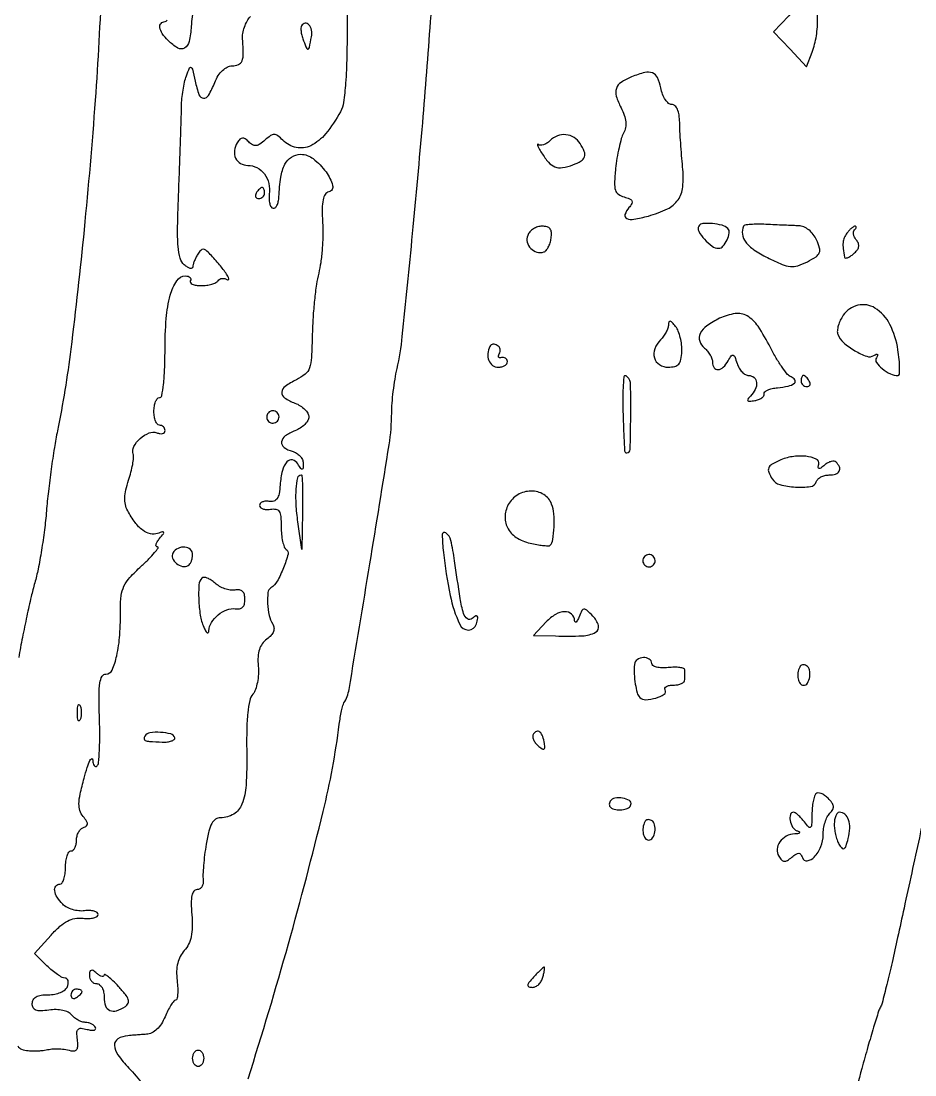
# Model space of a CAD drawing. Extents: x 0 to 5034, y 0 to 2560.
# Drawn here: x 1904 to 2065.6, y 1296.5 to 1487.1 of the extents above; entities that cross this region are included whole.
import ezdxf

# ---------------------------------------------------------------- set-up
doc = ezdxf.new("R2010")
doc.units = 0

msp = doc.modelspace()

# ---------------------------------------------------------------- linework, layer by layer
for points in [[(2067.550831, 1344.743673, -0.000003), (2066.39108, 1339.404517, -0.000002), (2065.006241, 1333.029467, -0.000002), (2063.623418, 1326.663945, -0.000004), (2062.470415, 1321.356639, -0.002911), (2061.458502, 1316.826241, -0.004268), (2060.51121, 1312.854103, -0.002096), (2059.664743, 1309.494811, -0.07578), (2059.352962, 1308.762087, 0.062835), (2059.026728, 1308.047112, 0.002164), (2058.122964, 1305.107145, 0.004023), (2057.096713, 1301.615463, 0.002796), (2055.991252, 1297.655448, -0.002781), (2052.4013, 1284.793986, -0.006961), (2049.598279, 1275.458189, -0.009368), (2047.170453, 1268.237066, -0.015167), (2044.807068, 1262.204757, 0.012296), (2043.611371, 1259.2037, 0.022541), (2042.809746, 1256.696726, 0.020815), (2042.3675, 1254.744608, 0.251039), (2042.595243, 1254.035466, 0.191444), (2043.832285, 1253.527228, 0.000039), (2111.563383, 1252.752597, 0.000864)], [(2322.927894, 1251.294968, 0.000022), (2409.49966, 1250.401181, 0.000401)], [(1945.020056, 1295.787062, 0.008647), (1952.314288, 1320.193448, 0.008278), (1958.59528, 1344.134858, 0.028538), (1961.513828, 1359.909265, -0.010224), (1961.698734, 1361.163804, -0.012166), (1961.92603, 1362.338606, -0.011002), (1962.162425, 1363.315396, -0.073539), (1962.359463, 1363.773417, 0.097179), (1963.279691, 1366.223218, 0.000641), (1967.04119, 1388.911822, 0.001425), (1970.524475, 1410.474231, 0.038539), (1970.987938, 1416.235649, -0.019369), (1971.060845, 1417.972091, -0.010116), (1971.279032, 1420.126604, -0.010045), (1971.592457, 1422.330821, -0.015134), (1971.961958, 1424.235649, 0.029853), (1972.910579, 1430.033443, 0.001586), (1974.766588, 1448.658898, 0.002755), (1976.590143, 1468.722776, 0.003654), (1978.01536, 1487, 0.01499), (1978.829505, 1507.074029, 0.002506)], [(1962.872302, 1495.69019, -0.002499), (1962.935943, 1486.960913, -0.005833), (1962.876839, 1480.655352, -0.013198), (1962.650554, 1475.88832, -0.014482), (1962.28898, 1472.383066, -0.094617), (1961.734064, 1470.710913, -0.04228), (1959.042086, 1466.721531, -0.108619), (1956.342903, 1464.555298, -0.168772), (1953.742822, 1464.227235, -0.145135), (1951.309717, 1465.547426, 0.031143), (1950.374037, 1466.37328, 0.165654), (1949.73828, 1466.592847, 0.15843), (1949.084564, 1466.383418, 0.027827), (1948.067492, 1465.561079, -0.034085), (1947.154588, 1464.841654, -0.124394), (1946.467729, 1464.589561, -0.157893), (1945.839818, 1464.722711, -0.065905), (1945.144706, 1465.255294, 0.042189), (1944.484048, 1465.812967, 0.176593), (1943.990446, 1465.948067, 0.187461), (1943.544261, 1465.730859, 0.048428), (1943.050879, 1465.082325, 0.108457), (1942.552791, 1463.662992, 0.14189), (1942.771419, 1462.312224, 0.152797), (1943.655374, 1461.354969, 0.131231), (1944.984544, 1461, -0.12296), (1946.631519, 1460.58876, -0.110765), (1947.966677, 1459.441124, -0.102357), (1948.756121, 1457.747348, -0.090861), (1948.855221, 1455.802946, 0.040769), (1948.811247, 1454.902718, 0.056084), (1948.927986, 1454.101774, 0.069865), (1949.17561, 1453.509971, 0.19735), (1949.526717, 1453.245646, 0.242204), (1949.905262, 1453.330151, 0.100284), (1950.243049, 1453.751292, 0.068014), (1950.490045, 1454.448905, 0.040584), (1950.598555, 1455.324172, -0.027136), (1950.942863, 1458.881823, -0.080925), (1951.692189, 1461.203191, -0.132303), (1952.882797, 1462.515499, -0.143703), (1954.53375, 1463, -0.169244), (1956.786086, 1462.21513, -0.065141), (1959.123832, 1459.804625, -0.092009), (1960.313585, 1457.381826, -0.431631), (1959.599492, 1456.195854, 0.200485), (1958.96325, 1455.751552, 0.092274), (1958.580032, 1454.79611, 0.049945), (1958.424192, 1453.204663, 0.01388), (1958.499361, 1450.695854, -0.019821), (1958.540605, 1448.414324, -0.013963), (1958.41367, 1445.851282, -0.014119), (1958.154022, 1443.402704, -0.028573), (1957.786096, 1441.5, 0.026188), (1957.386606, 1439.485631, 0.009778), (1957.030296, 1436.623653, 0.009657), (1956.762773, 1433.48355, 0.01154), (1956.636318, 1430.516691, -0.008218), (1956.482443, 1426.238613, -0.070645), (1956.115625, 1424.366059, -0.137042), (1955.317116, 1423.215953, -0.060984), (1953.75, 1422.212125, 0.041213), (1951.724931, 1421.024868, 0.228577), (1951.127359, 1419.953325, 0.269429), (1951.634005, 1418.948661, 0.053561), (1953.5, 1418, -0.050385), (1954.456251, 1417.521446, -0.055233), (1955.265625, 1416.873544, -0.062447), (1955.818026, 1416.162761, -0.134791), (1956, 1415.5, -0.134791), (1955.818026, 1414.837239, -0.062447), (1955.265625, 1414.126456, -0.055233), (1954.456251, 1413.478554, -0.050385), (1953.5, 1413, 0.062279), (1951.748564, 1412.070932, 0.209154), (1951.089122, 1410.986413, 0.276072), (1951.515385, 1409.991469, 0.093148), (1953, 1409.289749, -0.072026), (1953.763252, 1408.967427, -0.070981), (1954.408002, 1408.44057, -0.076536), (1954.840143, 1407.79681, -0.112417), (1954.984687, 1407.133369, -0.012052), (1954.953805, 1406.211259, -0.355536), (1954.806152, 1406.049805, -0.286435), (1954.582993, 1406.147091, -0.009495), (1954.026328, 1406.991641, 0.1917), (1953.032372, 1407.713639, 0.286786), (1952.04006, 1407.396686, 0.117145), (1951.226832, 1405.795036, 0.040158), (1950.818966, 1403.20721, -0.026011), (1950.614802, 1401.621658, -0.102286), (1950.247634, 1400.712783, -0.173367), (1949.668283, 1400.281722, -0.113977), (1948.830723, 1400.223519, 0.054824), (1948.164938, 1400.255538, 0.083347), (1947.60197, 1400.125034, 0.112488), (1947.227774, 1399.858944, 0.184199), (1947.090896, 1399.5, 0.205363), (1947.243734, 1399.143576, 0.106031), (1947.665046, 1398.885652, 0.075965), (1948.29715, 1398.766428, 0.048414), (1949.045448, 1398.812858, -0.08302), (1950.048567, 1398.805897, -0.215396), (1950.632865, 1398.408803, -0.118747), (1950.927933, 1397.497671, -0.019203), (1951, 1395.621875, 0.024331), (1951.067346, 1394.238728, 0.031174), (1951.269931, 1392.980461, 0.032331), (1951.562813, 1391.98668, 0.168051), (1951.918914, 1391.550114, -0.333795), (1952.258479, 1390.682088, -0.026827), (1951.424196, 1388.206752, -0.031583), (1950.27126, 1385.769585, -0.128757), (1949.150454, 1384.592986, 0.231858), (1948.613039, 1383.738755, 0.038706), (1948.556154, 1381.744797, 0.041494), (1948.839241, 1379.609298, 0.084913), (1949.470459, 1378.047798, -0.111586), (1949.700844, 1377.378077, -0.11909), (1949.612468, 1376.691392, -0.094608), (1949.186049, 1376.001646, -0.049304), (1948.429853, 1375.325049, 0.075219), (1947.583865, 1374.485584, 0.082335), (1947.055515, 1373.45774, 0.06705), (1946.820901, 1372.143193, 0.032176), (1946.858006, 1370.426728, -0.035268), (1946.880584, 1368.964204, -0.033446), (1946.699483, 1367.486363, -0.035245), (1946.358946, 1366.202451, -0.091), (1945.891672, 1365.369473, 0.121202), (1945.332276, 1364.215846, 0.025844), (1944.977568, 1361.998033, 0.021395), (1944.782237, 1358.956497, 0.009623), (1944.773819, 1354.954001, -0.017441), (1944.665971, 1348.873935, -0.08125), (1943.921102, 1345.459023, -0.162233), (1942.419984, 1343.671639, -0.138517), (1940.042115, 1343, 0.145816), (1939.131453, 1342.728653, 0.123542), (1938.447623, 1341.988369, 0.067201), (1937.917827, 1340.604969, 0.01722), (1937.44756, 1338.25, 0.009507), (1937.165958, 1336.303127, 0.010029), (1936.964241, 1334.38125, 0.009716), (1936.855941, 1332.719724, 0.04395), (1936.896874, 1331.75, -0.073937), (1936.885119, 1331.081288, -0.09841), (1936.670725, 1330.514062, -0.116348), (1936.290574, 1330.136801, -0.138355), (1935.805652, 1330, 0.230836), (1935.225063, 1329.716872, 0.114523), (1934.871192, 1328.955936, 0.056414), (1934.742664, 1327.600405, 0.015299), (1934.847874, 1325.444852, -0.022987), (1934.922392, 1323.21465, -0.048711), (1934.732974, 1321.498204, -0.061813), (1934.264275, 1320.133064, -0.070459), (1933.490466, 1318.989465, 0.065004), (1932.755347, 1317.928066, 0.060203), (1932.293975, 1316.685972, 0.053223), (1932.10554, 1315.233863, 0.034744), (1932.184585, 1313.544612, -0.017778), (1932.29445, 1312.185599, -0.029877), (1932.277714, 1311.04123, -0.031092), (1932.161809, 1310.197549, -0.357146), (1931.92052, 1310, 0.229918), (1931.588915, 1309.839006, 0.024355), (1931.076742, 1309.11875, 0.026161), (1930.525358, 1308.149284, 0.018031), (1930, 1307, -0.043853), (1929.336715, 1305.727035, -0.062822), (1928.524165, 1304.749474, -0.073166), (1927.605965, 1304.113495, -0.097372), (1926.62868, 1303.847686, 0.000911), (1925.724877, 1303.78136, 0.000771), (1924.76939, 1303.708009, 0.000777), (1923.89852, 1303.638442, 0.002174), (1923.288394, 1303.58608, 0.109156), (1921.496623, 1303.017236, 0.276252), (1920.85846, 1301.867938, 0.150549), (1921.458826, 1300.121082, 0.035238), (1923.477041, 1297.726607, -0.039608), (1925.931911, 1294.761937, -0.127546)], [(1918.531257, 1494, -0.008784), (1917.370693, 1472.77293, -0.006511), (1915.370871, 1449.359927, -0.006434), (1912.958747, 1427.73765, -0.019078), (1910.549816, 1413.00887, 0.010619), (1909.99526, 1409.944517, 0.005365), (1909.420118, 1406.061981, 0.005326), (1908.911616, 1402.037458, 0.007895), (1908.559385, 1398.5, -0.010731), (1908.198282, 1395.070852, -0.008497), (1907.66564, 1391.38125, -0.008606), (1907.054106, 1387.973747, -0.021114), (1906.456573, 1385.5, 0.012158), (1905.804356, 1382.997109, 0.004602), (1905.010874, 1379.471875, 0.004555), (1904.217849, 1375.620736, 0.005545), (1903.548205, 1372, -0.011451)], [(1935.173051, 1489.571039, 0.034511), (1934.736879, 1486.136908, -0.037429), (1934.374845, 1483.413609, -0.205779), (1933.541344, 1482.228335, -0.279322), (1932.308331, 1482.219378, -0.062055), (1930.571429, 1483.571429, -0.044802), (1929.51288, 1484.838806, -0.11074), (1929.05989, 1485.954346, -0.231247), (1929.276715, 1486.682651, -0.209731), (1930, 1487, 0.280787), (1930.394177, 1487.240305, 0.046539)], [(1903.369367, 1301.735352, 0.175883), (1904.058876, 1301.135617, 0.078936), (1905.25, 1300.881579, 0.0117), (1906.184768, 1300.854291, 0.011226), (1907.132812, 1300.870093, 0.011225), (1907.96786, 1300.921568, 0.039228), (1908.5, 1301.008772, -0.033394), (1909.558827, 1301.194981, -0.034151), (1910.625055, 1301.236632, -0.031786), (1911.753365, 1301.131643, -0.022509), (1913, 1300.877193, 0.10326), (1913.666603, 1300.850138, 0.223951), (1914.078254, 1301.135319, 0.13453), (1914.24727, 1301.778813, 0.032335), (1914.163553, 1302.889238, -0.029052), (1914.059635, 1304.156624, -0.198437), (1914.280544, 1304.729471, -0.231136), (1914.815555, 1304.928812, -0.039556), (1915.914933, 1304.732496, 0.032348), (1916.679993, 1304.584484, 0.089833), (1917.224844, 1304.613254, 0.22921), (1917.459172, 1304.803746, 0.252989), (1917.442363, 1305.093259, 0.088914), (1917.131109, 1305.440405, 0.053271), (1916.659262, 1305.733645, 0.051162), (1916.109355, 1305.932747, 0.061364), (1915.563428, 1306, -0.08162), (1914.978275, 1306.09616, -0.044101), (1914.308067, 1306.390568, -0.042419), (1913.661037, 1306.820831, -0.051658), (1913.141425, 1307.329593, 0.110257), (1912.488806, 1307.834469, 0.056811), (1911.505271, 1308.166216, 0.049584), (1910.310291, 1308.301499, 0.039864), (1909.018981, 1308.216094, -0.02467), (1907.528725, 1308.071989, -0.104607), (1906.649115, 1308.215192, -0.186318), (1906.17482, 1308.64675, -0.116556), (1906, 1309.386501, -0.128844), (1906.187398, 1310.101653, -0.138243), (1906.698251, 1310.610569, -0.092508), (1907.584286, 1310.908389, -0.034957), (1908.893011, 1311, 0.045886), (1910.068403, 1311.108095, 0.056246), (1911.122682, 1311.429364, 0.065461), (1911.929198, 1311.911606, 0.134491), (1912.361626, 1312.5, 0.058247), (1912.508285, 1313.074252, 0.103389), (1912.473119, 1313.559375, 0.148931), (1912.267191, 1313.877776, 0.17707), (1911.932882, 1314, -0.12653), (1911.405851, 1314.135541, -0.02418), (1910.556861, 1314.658164, -0.024387), (1909.601507, 1315.382792, -0.020322), (1908.658917, 1316.240557), (1906.389302, 1318.481113), (1909.403934, 1321.793971, -0.025997), (1910.995857, 1323.370411, -0.061757), (1912.364028, 1324.31685, -0.078379), (1913.704291, 1324.769008, -0.068469), (1915.184454, 1324.816704, 0.033584), (1916.242699, 1324.777141, 0.05475), (1917.131608, 1324.90165, 0.07589), (1917.734779, 1325.156698, 0.266245), (1917.929051, 1325.51329, 0.242665), (1917.737214, 1325.866373, 0.083802), (1917.193223, 1326.115699, 0.060347), (1916.395469, 1326.229743, 0.037955), (1915.454002, 1326.17845, -0.059372), (1914.404304, 1326.166172, -0.045728), (1913.280373, 1326.392016, -0.046873), (1912.253893, 1326.806023, -0.077241), (1911.500121, 1327.357022, -0.055418), (1910.493043, 1328.616038, -0.107289), (1910.05285, 1329.821234, -0.20202), (1910.273924, 1330.644831, -0.231476), (1911, 1331, 0.254951), (1911.384262, 1331.209557, 0.06271), (1911.70625, 1331.88125, 0.048861), (1911.927234, 1332.850749, 0.031626), (1912, 1334, -0.031626), (1912.072766, 1335.149251, -0.048861), (1912.29375, 1336.11875, -0.06271), (1912.615738, 1336.790443, -0.254951), (1913, 1337, 0.184457), (1913.38175, 1337.145793, 0.090315), (1913.70625, 1337.563021, 0.070178), (1913.926177, 1338.183242, 0.050201), (1914, 1338.916667, -0.060745), (1914.09319, 1339.680892, -0.062181), (1914.367188, 1340.393897, -0.0687), (1914.771861, 1340.950935, -0.120752), (1915.25, 1341.254045, 0.077474), (1915.804798, 1341.542386, 0.244209), (1915.984453, 1341.906999, 0.143739), (1915.823231, 1342.415992, 0.024415), (1915.207821, 1343.240664, -0.093835), (1914.626089, 1344.298484, -0.084875), (1914.443913, 1345.53458, -0.049172), (1914.656486, 1347.278701, -0.011377), (1915.366957, 1350.153285, -0.009721), (1915.932683, 1352.087876, -0.029657), (1916.418639, 1353.366382, -0.159124), (1916.7138, 1353.690854, -0.559519), (1916.909135, 1353.583333, 0.037365), (1916.993476, 1352.89583, 0.098244), (1917.182648, 1352.439027, 0.21963), (1917.436404, 1352.283477, 0.229645), (1917.712647, 1352.379313, 0.177433), (1917.985146, 1352.966977, 0.008052), (1918.13598, 1355.219113, 0.012622), (1918.205627, 1357.946627, 0.008626), (1918.153045, 1361.04598, -0.006771), (1918.066841, 1365.215361, -0.038558), (1918.221704, 1367.425735, -0.092915), (1918.622964, 1368.588394, -0.269551), (1919.330992, 1369, 0.298551), (1920.43589, 1369.724295, 0.047706), (1921.276646, 1372.304937, 0.037771), (1921.821124, 1376.057116, 0.020005), (1921.955581, 1380.758374, -0.032765), (1922.087171, 1383.188647, -0.082961), (1922.583265, 1384.88105, -0.073075), (1923.644466, 1386.443661, -0.021359), (1925.70349, 1388.503596, 0.010831), (1927.09965, 1389.842771, 0.021855), (1928.128494, 1390.967587, 0.027645), (1928.739505, 1391.785012, 0.596691), (1928.627555, 1391.995222, -0.28947), (1928.412065, 1392.133045, -0.173996), (1928.382658, 1392.445946, -0.078046), (1928.59427, 1392.937366, -0.032595), (1929.018999, 1393.522892, 0.008737), (1929.706218, 1394.381017, 0.263181), (1929.744243, 1394.644946, 0.397249), (1929.548975, 1394.737574, 0.013269), (1928.667142, 1394.425765, -0.153335), (1927.351997, 1394.343978, -0.101878), (1925.9776, 1394.999848, -0.072165), (1924.592163, 1396.404773, -0.03575), (1923.253115, 1398.527051, -0.067241), (1922.833839, 1399.650767, -0.062888), (1922.714745, 1400.87181, -0.050788), (1922.901167, 1402.299139, -0.024946), (1923.41024, 1404.061232, 0.018473), (1923.848189, 1405.50672, 0.021213), (1924.155628, 1406.915753, 0.02089), (1924.313802, 1408.119695, 0.103014), (1924.234704, 1408.795888, -0.208151), (1924.354309, 1410.140919, -0.085868), (1925.514411, 1411.603881, -0.084492), (1927.118542, 1412.610598, -0.191873), (1928.525699, 1412.628512, 0.057025), (1929.090172, 1412.482886, 0.101674), (1929.566924, 1412.513487, 0.148069), (1929.879728, 1412.709927, 0.180948), (1930, 1413.031385, 0.102345), (1929.923543, 1413.401, 0.098664), (1929.70625, 1413.715469, 0.097132), (1929.381687, 1413.92617, 0.095827), (1929, 1414, -0.226478), (1928.617064, 1414.182831, -0.074992), (1928.29375, 1414.734375, -0.057076), (1928.073116, 1415.542644, -0.038131), (1928, 1416.5, -0.038131), (1928.073116, 1417.457356, -0.057076), (1928.29375, 1418.265625, -0.074992), (1928.617064, 1418.817169, -0.226478), (1929, 1419, 0.362148), (1929.41712, 1419.347722, 0.015806), (1929.720425, 1421.363237, 0.019535), (1929.932664, 1424.054811, 0.009907), (1930, 1427.452947, -0.019159), (1930.22432, 1433.304834, -0.04787), (1930.956927, 1437.51474, -0.076228), (1932.125542, 1440.130737, -0.254946), (1933.719532, 1441, -0.064161), (1934.215609, 1440.93608, -0.135591), (1934.54837, 1440.742969, -0.191495), (1934.668252, 1440.457048, -0.14403), (1934.577254, 1440.125, 0.297053), (1934.585173, 1439.794117, 0.138205), (1934.929704, 1439.507031, 0.071532), (1935.615152, 1439.311999, 0.033609), (1936.536475, 1439.25, 0.032883), (1937.533852, 1439.315664, 0.038208), (1938.463915, 1439.511823, 0.04171), (1939.206763, 1439.797908, 0.142512), (1939.587336, 1440.141312, -0.129854), (1939.888291, 1440.42676, -0.099171), (1940.323271, 1440.562747, -0.087415), (1940.826449, 1440.527931, -0.074332), (1941.319098, 1440.324353, 0.686353), (1941.542037, 1440.498367, 0.07729), (1941.133938, 1441.344796, 0.024813), (1939.861439, 1443.00779, 0.013828), (1938.159249, 1444.908253, 0.026514), (1937.38604, 1445.642723, 0.178081), (1936.89765, 1445.823341, 0.215109), (1936.46285, 1445.628125, 0.040193), (1935.924562, 1444.912179, 0.024014), (1935.581272, 1444.307471, 0.022389), (1935.288721, 1443.658547, 0.023005), (1935.081446, 1443.058827, 0.067406), (1935.015313, 1442.627555, -0.284465), (1934.875499, 1442.410306, -0.173715), (1934.561992, 1442.378638, -0.079198), (1934.073461, 1442.585988, -0.033329), (1933.493598, 1443.005313, -0.15506), (1932.732867, 1444.191107, -0.046663), (1932.367038, 1446.329015, -0.024525), (1932.270908, 1449.86543, -0.004536), (1932.472432, 1456.377758, 0.00075), (1932.660218, 1461.252068, 0.000881), (1932.823152, 1465.873069, 0.000773), (1932.947926, 1469.778662, 0.00545), (1932.984977, 1471.679497, -0.02202), (1933.058029, 1473.06647, -0.01578), (1933.256588, 1474.606665, -0.015982), (1933.539507, 1476.064146, -0.03272), (1933.87126, 1477.179497, -0.009971), (1934.440064, 1478.626789, -0.455601), (1934.709893, 1478.716621, -0.203924), (1934.958558, 1478.379018, -0.004039), (1935.444572, 1476.25, 0.029666), (1936.144784, 1473.774645, 0.299941), (1936.954447, 1473.155289, 0.291303), (1937.864285, 1473.648466, 0.028623), (1939, 1476, -0.04256), (1939.637766, 1477.23174, -0.060669), (1940.415342, 1478.185423, -0.072766), (1941.265643, 1478.792853, -0.119319), (1942.12132, 1479, 0.101488), (1943.280226, 1479.237679, 0.200156), (1943.923935, 1479.900015, 0.099045), (1944.16129, 1481.214831, 0.015926), (1944.028574, 1483.830521, -0.062717), (1944.07228, 1484.852846, -0.040955), (1944.364561, 1485.99818, -0.040821), (1944.841817, 1487.08635, -0.060234), (1945.443111, 1487.937138, 0.02185)]]:
    msp.add_lwpolyline(points, format="xyb")
for points in [[(2042.770133, 1488.036049), (2040.040266, 1485.168406), (2043.009147, 1481.990208), (2045.978028, 1478.81201), (2046.989014, 1481.471105, 0.052331), (2047.772411, 1484.430797, 0.044878), (2047.980183, 1487.64803, 0.048327), (2047.661905, 1490.248538, 0.362463), (2046.75, 1490.951846, 0.125108), (2046.099758, 1490.759626, 0.023991), (2045.065289, 1490.075467, 0.024209), (2043.906949, 1489.137413, 0.020226)], [(1954.69423, 1486.266312, 0.128674), (1954.576189, 1485.838401, 0.035727), (1954.617025, 1485.137604, 0.033562), (1954.779601, 1484.321893, 0.029672), (1955.054847, 1483.5, 0.008409), (1955.637706, 1482.118704, 0.433084), (1955.885032, 1482.03197, 0.224977), (1956.101967, 1482.318463, 0.004068), (1956.487445, 1484.246029, 0.094541), (1956.488325, 1485.470337, 0.135348), (1956.011968, 1486.439431, 0.25179), (1955.324356, 1486.691635, 0.229906)], [(2014.352327, 1477.006691, 0.050585), (2012.472363, 1476.016983, 0.16551), (2011.625971, 1474.919828, 0.158143), (2011.604182, 1473.500291, 0.04509), (2012.449668, 1471.434375, -0.033199), (2013.047558, 1470.067009, -0.061402), (2013.315508, 1468.88642, -0.073545), (2013.266541, 1467.829457, -0.074708), (2012.913313, 1466.838023, 0.052858), (2012.506335, 1465.835932, 0.014878), (2012.087635, 1464.198936, 0.014824), (2011.72217, 1462.308874, 0.01513), (2011.47222, 1460.413252, 0.013416), (2011.280436, 1457.826804, 0.085456), (2011.441769, 1456.525114, 0.165849), (2011.983364, 1455.770503, 0.0912), (2013.024344, 1455.283383, -0.033085), (2014.013728, 1454.953399, -0.193871), (2014.399053, 1454.578969, -0.233484), (2014.378484, 1454.089545, -0.04803), (2013.878575, 1453.353691, 0.088953), (2013.171006, 1452.104274, 0.394413), (2013.48037, 1451.399279, 0.147382), (2014.794529, 1451.249793, 0.022506), (2017.393549, 1451.842996, 0.044061), (2020.844906, 1453.132124, 0.129511), (2022.763577, 1454.758464, 0.131666), (2023.614156, 1457.101286, 0.046215), (2023.592746, 1460.711072, -0.004547), (2023.407482, 1462.782453, -0.003491), (2023.241519, 1465.04794, -0.00353), (2023.116033, 1467.169358, -0.008372), (2023.060246, 1468.75, 0.031307), (2022.948087, 1470.12944, 0.068139), (2022.655388, 1471.148137, 0.103845), (2022.20559, 1471.774462, 0.18741), (2021.625, 1472, -0.183021), (2021.054634, 1472.216014, -0.066225), (2020.477656, 1472.88125, -0.054647), (2019.980927, 1473.851844, -0.041636), (2019.65, 1475, 0.056818), (2019.048672, 1476.871374, 0.198624), (2018.143405, 1477.721899, 0.155695), (2016.739148, 1477.796644, 0.031952)], [(1999.604175, 1465.461318, -0.051064), (1999.026023, 1464.990568, -0.06947), (1998.418973, 1464.702848, -0.087897), (1997.877797, 1464.6329, -0.178254), (1997.487769, 1464.797619, 0.448492), (1997.376573, 1464.787496, 0.259674), (1997.357282, 1464.63841, 0.032551), (1997.620755, 1464.085263, 0.009457), (1998.097209, 1463.26931, 0.040372), (1999.339996, 1461.558072, 0.124491), (2000.499721, 1460.740139, 0.132746), (2001.862401, 1460.599827, 0.048676), (2003.75, 1461.099177, 0.041662), (2005.236268, 1461.797376, 0.181385), (2005.844521, 1462.535131, 0.183139), (2005.814411, 1463.486183, 0.042601), (2005.064655, 1464.929626, 0.11055), (2003.952332, 1466.044128, 0.117817), (2002.496179, 1466.545531, 0.116177), (2000.954469, 1466.337299, 0.105344)], [(1946.5, 1456, 0.082592), (1946.343488, 1455.6179, 0.161196), (1946.3746, 1455.29375, 0.182303), (1946.586039, 1455.078288, 0.108972), (1946.940983, 1455, 0.093332), (1947.345238, 1455.076123, 0.09642), (1947.688914, 1455.29375, 0.099167), (1947.918938, 1455.618444, 0.105053), (1948, 1456, 0.042167), (1947.967655, 1456.382849, 0.061769), (1947.870461, 1456.70625, 0.081139), (1947.727648, 1456.92554, 0.210953), (1947.559017, 1457, 0.151918), (1947.34829, 1456.934461, 0.038439), (1947.066025, 1456.70625, 0.035638), (1946.768994, 1456.382774, 0.029505)], [(1995.573119, 1448.32995, 0.152741), (1995.495594, 1447.106258, 0.134715), (1996.119091, 1445.985521, 0.131933), (1997.239752, 1445.324476, 0.144259), (1998.5, 1445.344584, 0.144579), (1998.906566, 1445.616604, 0.051448), (1999.300118, 1446.202913, 0.045772), (1999.623418, 1446.974306, 0.039845), (1999.819551, 1447.828328, 0.049806), (1999.867607, 1448.859581, 0.149787), (1999.628458, 1449.514068, 0.166791), (1999.084397, 1449.880374, 0.0656), (1998.17654, 1450, 0.077738), (1997.378385, 1449.875151, 0.065101), (1996.602228, 1449.509423, 0.066745), (1995.964685, 1448.968429, 0.092119)], [(2026.511837, 1450.019153, 0.274928), (2026.495957, 1449.083864, 0.052441), (2027.532316, 1447.645643, 0.052082), (2028.915077, 1446.3893, 0.159703), (2030.102813, 1446, 0.221026), (2030.891063, 1446.366345, 0.066806), (2031.618485, 1447.508083, 0.067582), (2032.012151, 1448.785703, 0.241892), (2031.758845, 1449.574488, 0.132658), (2030.72156, 1450.170634, 0.043352), (2028.967876, 1450.473823, 0.041414), (2027.259818, 1450.476837, 0.238421)], [(2034.58887, 1450, 0.142753), (2034.401132, 1448.547867, 0.124893), (2035.003962, 1447.135918, 0.082077), (2036.488087, 1445.739416, 0.032363), (2038.920793, 1444.325465, 0.013887), (2041.564149, 1443.100266, 0.075807), (2043.08496, 1442.70395, 0.105827), (2044.41186, 1442.846832, 0.039799), (2046.143973, 1443.574451, 0.024424), (2047.71199, 1444.484959, 0.149859), (2048.306085, 1445.192637, 0.173468), (2048.355616, 1446.055439, 0.035353), (2047.812665, 1447.511811, 0.058073), (2047.213766, 1448.502948, 0.060051), (2046.408891, 1449.317349, 0.064729), (2045.498658, 1449.865503, 0.094824), (2044.589485, 1450.072334, -0.001397), (2043.527185, 1450.11208, -0.000475), (2041.983946, 1450.175609, -0.000472), (2040.279515, 1450.249009, -0.000544), (2038.653736, 1450.322334, 0.012383), (2037.163917, 1450.354213, 0.018943), (2035.873097, 1450.300936, 0.013968), (2034.840386, 1450.189944, 0.261646)], [(2053.311092, 1448.75, 0.060135), (2052.828106, 1447.909329, 0.07563), (2052.605851, 1447.040287, 0.055874), (2052.619147, 1445.952741, 0.018584), (2052.875, 1444.377555, 0.35534), (2053.042004, 1444.239788, 0.094189), (2053.407529, 1444.306646, 0.053975), (2053.923065, 1444.572803, 0.027081), (2054.512331, 1445.010234, 0.051865), (2055.135422, 1445.647137, 0.117347), (2055.419185, 1446.254337, 0.138851), (2055.375536, 1446.856245, 0.086312), (2055.021007, 1447.474688, -0.056498), (2054.686054, 1447.986105, -0.071102), (2054.50546, 1448.522062, -0.086014), (2054.500004, 1448.9992, -0.157592), (2054.675343, 1449.342009, 0.039836), (2054.891063, 1449.595144, 0.114225), (2054.980183, 1449.806715, 0.250541), (2054.93555, 1449.941506, 0.192334), (2054.789111, 1450, 0.144066), (2054.519283, 1449.920606, 0.032432), (2054.130452, 1449.632812, 0.031049), (2053.708532, 1449.228503, 0.025763)], [(2052.632143, 1433.885198, 0.041506), (2052.103012, 1432.978062, 0.042402), (2051.735379, 1432.002339, 0.046041), (2051.568424, 1431.103034, 0.11499), (2051.659406, 1430.44519, 0.121041), (2052.694337, 1428.955939, 0.047891), (2054.72738, 1427.483372, 0.046818), (2056.880629, 1426.476012, 0.228242), (2058.182754, 1426.612948, -0.031956), (2058.611709, 1426.841573, -0.301021), (2058.807808, 1426.810129, -0.321426), (2058.846826, 1426.622495, -0.034165), (2058.6265, 1426.204682, 0.299766), (2058.651236, 1425.349346, 0.068665), (2059.685534, 1424.235783, 0.061812), (2061.157063, 1423.30971, 0.11), (2062.547802, 1423, 0.392864), (2062.78246, 1423.218028, 0.019398), (2062.822335, 1424.368458, 0.02277), (2062.747569, 1425.872216, 0.013411), (2062.52849, 1427.658579, 0.080472), (2061.065665, 1432.233912, 0.135609), (2058.368052, 1435.19054, 0.201597), (2055.298797, 1435.697644, 0.183433)], [(2030.275722, 1433.336673, 0.041761), (2027.97393, 1431.974083, 0.122033), (2026.779949, 1430.584872, 0.200238), (2026.68247, 1429.230515, 0.139564), (2027.559441, 1427.950668, -0.04999), (2028.11065, 1427.391438, -0.042), (2028.576836, 1426.701649, -0.043862), (2028.896119, 1425.991853, -0.083957), (2029, 1425.377555, 0.14302), (2029.287387, 1424.393394, 0.282963), (2029.99278, 1424.051724, 0.171748), (2030.948982, 1424.50261, 0.070063), (2031.831222, 1425.662894, -0.021863), (2032.391387, 1426.56855, -0.329456), (2032.720862, 1426.683853, -0.231975), (2033.019119, 1426.402769, -0.012954), (2033.4483, 1425.162894, 0.05627), (2033.817427, 1424.335765, 0.060824), (2034.353953, 1423.63535, 0.068637), (2034.968505, 1423.1598, 0.131122), (2035.567388, 1423, -0.187396), (2036.510756, 1422.633565, -0.189484), (2036.953906, 1421.728406, -0.132181), (2036.723767, 1420.478513, -0.085324), (2035.869301, 1419.269301, 0.032792), (2035.392605, 1418.725611, 0.364135), (2035.404429, 1418.457926, 0.233583), (2035.717786, 1418.336642, 0.018889), (2036.619301, 1418.452138, 0.046486), (2037.325998, 1418.638696, 0.067719), (2037.89489, 1418.93939, 0.089431), (2038.246464, 1419.301276, 0.199618), (2038.320751, 1419.670584, -0.264603), (2038.441531, 1420.032872, -0.074668), (2038.957536, 1420.372857, -0.054288), (2039.757543, 1420.642472, -0.033517), (2040.740244, 1420.790574, 0.032226), (2042.674555, 1421.076991, 0.113613), (2043.805771, 1421.606354, 0.389455), (2043.902748, 1422.192056, 0.163842), (2043.219459, 1422.730418, -0.136045), (2042.583446, 1423.177738, -0.018558), (2041.590069, 1424.483632, -0.020222), (2040.509594, 1426.159146, -0.015824), (2039.470808, 1428.057608, 0.029302), (2037.230518, 1431.902201, 0.116378), (2035.250352, 1433.757616, 0.166283), (2033.062851, 1434.181992, 0.078433)], [(2021.031803, 1432.178571, -0.079503), (2020.919574, 1431.571257, -0.03621), (2020.594068, 1430.830038, -0.034682), (2020.129667, 1430.081879, -0.040157), (2019.586301, 1429.443444, 0.106676), (2018.546459, 1427.831275, 0.161464), (2018.480044, 1426.177396, 0.184866), (2019.39445, 1424.963589, 0.140809), (2021.007968, 1424.5, 0.058901), (2022.178712, 1424.638396, 0.158031), (2022.886026, 1425.070888, 0.131343), (2023.282286, 1425.89682, 0.035614), (2023.450022, 1427.349641, 0.04027), (2023.405458, 1428.56176, 0.032249), (2023.169297, 1429.846993, 0.033266), (2022.792122, 1431.013578, 0.067893), (2022.319187, 1431.849641, 0.01939), (2021.723324, 1432.57286, 0.149275), (2021.352511, 1432.798432, 0.388621), (2021.122856, 1432.675593, 0.078724)], [(1988.754232, 1428.266312, 0.093052), (1988.377835, 1426.952017, 0.118397), (1988.556239, 1425.707169, 0.141743), (1989.236546, 1424.829973, 0.158696), (1990.25, 1424.5, 0.055685), (1990.912146, 1424.573972, 0.080763), (1991.456563, 1424.79375, 0.105784), (1991.80176, 1425.118995, 0.177849), (1991.9, 1425.5, 0.102678), (1991.786864, 1425.860233, 0.117554), (1991.543166, 1426.125534, 0.117001), (1991.204988, 1426.25315, 0.101035), (1990.82567, 1426.225223, -0.08807), (1990.498299, 1426.192645, -0.250328), (1990.311051, 1426.311893, -0.205677), (1990.284416, 1426.558816, -0.06392), (1990.441982, 1426.906125, 0.098133), (1990.59512, 1427.315533, 0.097727), (1990.580879, 1427.753037, 0.098155), (1990.40178, 1428.150817, 0.099951), (1990.08541, 1428.447214, 0.076159), (1989.694606, 1428.613157, 0.096446), (1989.303651, 1428.635555, 0.111232), (1988.974193, 1428.512816, 0.132806)], [(2012.944444, 1422.666667, 0.020294), (2012.782971, 1418.874776, 0.010651), (2012.874205, 1414.154661, 0.003208), (2013.098988, 1409.380126, 0.39864), (2013.5, 1409, 0.406096), (2014.101295, 1409.584811, 0.004924), (2014.208105, 1415.536152, 0.006535), (2014.179013, 1421.385426, 0.194227), (2013.611111, 1422.722222, 0.060589), (2013.372735, 1422.908902, 0.157913), (2013.163194, 1422.957986, 0.229655), (2013.015079, 1422.870281, 0.126049)], [(2045, 1422, 0.105053), (2045.081062, 1421.618444, 0.099167), (2045.311086, 1421.29375, 0.09642), (2045.654762, 1421.076123, 0.093332), (2046.059017, 1421, 0.108972), (2046.413961, 1421.078288, 0.182303), (2046.6254, 1421.29375, 0.161196), (2046.656512, 1421.6179, 0.082592), (2046.5, 1422, 0.029505), (2046.231006, 1422.382774, 0.035638), (2045.933975, 1422.70625, 0.038439), (2045.65171, 1422.934461, 0.151918), (2045.440983, 1423, 0.210953), (2045.272352, 1422.92554, 0.081139), (2045.129539, 1422.70625, 0.061769), (2045.032345, 1422.382849, 0.042167)], [(1948.552786, 1416.08541, 0.099038), (1948.401684, 1415.679226, 0.097945), (1948.417584, 1415.244476, 0.097945), (1948.597789, 1414.848514, 0.099038), (1948.91459, 1414.552786, 0.099038), (1949.320774, 1414.401684, 0.097945), (1949.755524, 1414.417584, 0.097945), (1950.151486, 1414.597789, 0.099038), (1950.447214, 1414.91459, 0.099038), (1950.598316, 1415.320774, 0.097945), (1950.582416, 1415.755524, 0.097945), (1950.402211, 1416.151486, 0.099038), (1950.08541, 1416.447214, 0.099038), (1949.679226, 1416.598316, 0.097945), (1949.244476, 1416.582416, 0.097945), (1948.848514, 1416.402211, 0.099038)], [(2041.088596, 1407.626329, 0.029469), (2039.686659, 1406.898923, 0.168231), (2039.154214, 1406.266674, 0.194288), (2039.167499, 1405.495201, 0.041282), (2039.804589, 1404.281941, 0.189453), (2041.186738, 1403.273601, 0.048045), (2043.981489, 1402.823168, 0.048034), (2046.709544, 1402.911079, 0.287781), (2047.757995, 1403.773984, -0.123047), (2048.056374, 1404.242984, -0.068636), (2048.60964, 1404.639858, -0.061818), (2049.319994, 1404.908636, -0.059632), (2050.083333, 1405, 0.073632), (2051.25556, 1405.173568, 0.197652), (2051.896587, 1405.696485, 0.229207), (2051.931194, 1406.454521, 0.095385), (2051.342009, 1407.324657, 0.177709), (2050.985994, 1407.48951, 0.080578), (2050.466513, 1407.448438, 0.064715), (2049.869286, 1407.21751, 0.048667), (2049.285585, 1406.822051, -0.014947), (2048.569658, 1406.26316, -0.190973), (2048.246357, 1406.178698, -0.400524), (2048.100706, 1406.356248, -0.039412), (2048.193576, 1406.955788, 0.359151), (2047.732412, 1407.893308, 0.082674), (2045.897367, 1408.379643, 0.061539), (2043.408677, 1408.307883, 0.067088)], [(1954.866387, 1398.25), (1954.732774, 1391.5), (1954.034263, 1396.5, -0.019945), (1953.715644, 1399.710475, -0.031871), (1953.728554, 1402.465615, -0.033909), (1954.007957, 1404.504354, -0.355652), (1954.616631, 1405, -0.399785), (1954.768588, 1404.855387, -0.003132), (1954.848137, 1403.017188, -0.008872), (1954.890065, 1400.838243, -0.005322)], [(1992.074071, 1399.638404, 0.118223), (1991.478659, 1397.36401, 0.142181), (1992.04869, 1395.236453, 0.125773), (1993.754591, 1393.561259, 0.082358), (1996.345396, 1392.580921, 0.010121), (1997.505268, 1392.373267, 0.015074), (1998.527913, 1392.242931, 0.010049), (1999.370268, 1392.178346, 0.213619), (1999.598916, 1392.265583, 0.160744), (2000.127072, 1393.314045, 0.026614), (2000.3438, 1395.596706, 0.030059), (2000.298984, 1397.998945, 0.070226), (1999.909296, 1399.75, 0.167989), (1998.48507, 1401.468383, 0.140948), (1996.190325, 1402.09313, 0.130555), (1993.777646, 1401.415303, 0.137322)], [(1980.329377, 1391, 0.020962), (1981.564372, 1383.232908, 0.058294), (1983.27894, 1377.989921, 0.294017), (1984.894943, 1376.962387, 0.339584), (1986.304694, 1378.057151, 0.014646), (1986.547073, 1379.108944, 0.22046), (1986.461169, 1379.464938, 0.386524), (1986.188651, 1379.509579, 0.029364), (1985.5341, 1379.0283, -0.338972), (1984.671836, 1378.994577, -0.166995), (1983.991358, 1379.937113, -0.035265), (1983.367812, 1382.675635, -0.003321), (1982.359204, 1389.5, 0.020666), (1981.684669, 1393.177264, 0.179812), (1980.791164, 1394.545322, 0.616598), (1980.138359, 1394.21482, 0.028216)], [(1931.430902, 1390.888197, 0.238458), (1931.351261, 1389.957912, 0.126473), (1932.054151, 1389.002701, 0.116315), (1933.180953, 1388.453917, 0.196264), (1934.202254, 1388.625, 0.105582), (1934.508057, 1388.917963, 0.051353), (1934.765662, 1389.396494, 0.047705), (1934.940864, 1389.971245, 0.050179), (1935, 1390.559017, 0.205232), (1934.595001, 1391.504142, 0.168863), (1933.587525, 1391.96198, 0.139299), (1932.355668, 1391.731646, 0.13979)], [(2016.552786, 1390.08541, 0.099038), (2016.401684, 1389.679226, 0.097945), (2016.417584, 1389.244476, 0.097945), (2016.597789, 1388.848514, 0.099038), (2016.91459, 1388.552786, 0.099038), (2017.320774, 1388.401684, 0.097945), (2017.755524, 1388.417584, 0.097945), (2018.151486, 1388.597789, 0.099038), (2018.447214, 1388.91459, 0.099038), (2018.598316, 1389.320774, 0.097945), (2018.582416, 1389.755524, 0.097945), (2018.402211, 1390.151486, 0.099038), (2018.08541, 1390.447214, 0.099038), (2017.679226, 1390.598316, 0.097945), (2017.244476, 1390.582416, 0.097945), (2016.848514, 1390.402211, 0.099038)], [(1936.668848, 1386.335515, 0.181583), (1936.136656, 1385.163196, 0.026095), (1936.097243, 1382.485336, 0.030375), (1936.376742, 1379.648089, 0.061811), (1937, 1377.5, 0.023487), (1937.3374, 1376.806536, 0.110576), (1937.627618, 1376.47567, 0.423453), (1937.824248, 1376.509549, 0.137331), (1937.929715, 1376.821429, -0.12869), (1938.403922, 1378.306354, -0.077961), (1939.628762, 1379.700927, -0.078781), (1941.205759, 1380.640364, -0.13818), (1942.705119, 1380.79899, 0.081102), (1943.475853, 1380.793311, 0.155414), (1944.02374, 1381.066703, 0.139882), (1944.348891, 1381.632446, 0.060994), (1944.455116, 1382.5, 0.060625), (1944.347609, 1383.383397, 0.146943), (1944.016468, 1383.943416, 0.157615), (1943.449702, 1384.204953, 0.072944), (1942.629596, 1384.183667, -0.081604), (1941.804245, 1384.176459, -0.046088), (1940.831198, 1384.421008, -0.044464), (1939.868947, 1384.859066, -0.054927), (1939.070886, 1385.435849, 0.038447), (1938.358275, 1385.987436, 0.055929), (1937.650347, 1386.347138, 0.071851), (1937.050883, 1386.477993, 0.217553)], [(1998.932139, 1378.427765), (1996.651372, 1376), (2000.575686, 1375.881517, 0.017908), (2005.458647, 1375.909005, 0.112063), (2007.853311, 1376.55794, 0.351939), (2008.373356, 1377.767131, 0.129405), (2007.370346, 1379.486797, 0.012783), (2006.248429, 1380.552768, 0.197526), (2005.757502, 1380.728772, 0.270492), (2005.372666, 1380.479855, 0.023485), (2004.876346, 1379.372511, -0.02098), (2004.586941, 1378.718057, -0.094506), (2004.336058, 1378.38581, -0.426148), (2004.167787, 1378.397626, -0.159737), (2004.070285, 1378.643011, 0.193417), (2003.505869, 1379.831009, 0.199334), (2002.285198, 1380.278861, 0.125066), (2000.606867, 1379.776734, 0.069376)], [(2014.884846, 1370.75, 0.034084), (2014.843651, 1369.01385, 0.029143), (2015.031251, 1367.193391, 0.028443), (2015.380692, 1365.614642, 0.121753), (2015.853706, 1364.782753, 0.218475), (2016.914138, 1364.357629, 0.058599), (2018.750211, 1364.665203, 0.070993), (2020.253576, 1365.34522, 0.410421), (2020.429736, 1366.11369, -0.235735), (2020.399327, 1366.44857, -0.168549), (2020.64771, 1366.739646, -0.090964), (2021.189859, 1366.936924, -0.041914), (2021.940983, 1367, 0.0466), (2022.729059, 1367.073608, 0.066561), (2023.395164, 1367.29375, 0.086673), (2023.844577, 1367.618015, 0.195654), (2024, 1368, 0.00207), (2023.998192, 1368.436708, 0.001504), (2023.992706, 1368.922659, 0.001519), (2023.984712, 1369.383808, 0.00333), (2023.975171, 1369.73671, 0.313459), (2023.777166, 1370.001982, 0.045397), (2023.083679, 1370.165339, 0.038078), (2022.117342, 1370.227745, 0.023225), (2020.975171, 1370.161344, -0.033667), (2019.829046, 1370.118685, -0.055314), (2018.869113, 1370.25457, -0.076711), (2018.217084, 1370.533523, -0.258918), (2018, 1370.924634, 0.260591), (2017.563011, 1371.706153, 0.152954), (2016.495012, 1371.976077, 0.137223), (2015.381295, 1371.596164, 0.222949)], [(2044.754232, 1370.266312, 0.084697), (2044.436116, 1369.221291, 0.082939), (2044.479003, 1368.121909, 0.104464), (2044.84371, 1367.288862, 0.234312), (2045.437328, 1366.972506, 0.26629), (2046.162879, 1367.360605, 0.1021), (2046.575922, 1368.472687, 0.093314), (2046.533019, 1369.735512, 0.201974), (2045.980032, 1370.512341, 0.086456), (2045.629461, 1370.652808, 0.102024), (2045.272696, 1370.654687, 0.11056), (2044.965717, 1370.518222, 0.11748)], [(1914.662281, 1360.75, -0.174857), (1914.474999, 1360.540618, -0.447206), (1914.306058, 1360.601562, -0.078554), (1914.189089, 1361.10856, -0.017491), (1914.157895, 1362, -0.017491), (1914.189089, 1362.89144, -0.078554), (1914.306058, 1363.398438, -0.447206), (1914.474999, 1363.459382, -0.174857), (1914.662281, 1363.25, -0.057986), (1914.818615, 1362.679992, -0.037979), (1914.87034, 1362, -0.037979), (1914.818615, 1361.320008, -0.057986)], [(1926.367878, 1357.786222, 0.128551), (1926.209012, 1357.268761, 0.331154), (1926.41636, 1356.963984, 0.069297), (1927.180848, 1356.812633, 0.004275), (1929.5, 1356.7, 0.033462), (1930.440512, 1356.725326, 0.060493), (1931.192188, 1356.889205, 0.094945), (1931.651489, 1357.155131, 0.290834), (1931.75, 1357.484527, 0.26794), (1931.052136, 1358.163613, 0.048083), (1929.186312, 1358.449591, 0.04802), (1927.270156, 1358.372963, 0.223957)], [(1996.611146, 1358.179838, 0.14929), (1996.4922, 1357.727586, 0.082515), (1996.608881, 1357.163196, 0.069725), (1996.935862, 1356.575529, 0.057839), (1997.430717, 1356.057499, 0.019148), (1998.164781, 1355.494308, 0.231359), (1998.506105, 1355.438726, 0.335379), (1998.675915, 1355.671466, 0.032229), (1998.615318, 1356.415248, 0.04703), (1998.295141, 1357.725197, 0.12951), (1997.769411, 1358.508192, 0.268114), (1997.174461, 1358.62756, 0.174572)], [(2010.487659, 1345.980032, 0.086456), (2010.347192, 1345.629461, 0.102024), (2010.345313, 1345.272696, 0.11056), (2010.481778, 1344.965717, 0.11748), (2010.733688, 1344.754232, 0.085984), (2011.764165, 1344.443417, 0.076224), (2012.8851, 1344.477903, 0.087776), (2013.803236, 1344.82141, 0.194412), (2014.25, 1345.404671, 0.34024), (2013.96037, 1346.116771, 0.094491), (2012.74709, 1346.546191, 0.079865), (2011.313066, 1346.535234, 0.215807)], [(2047.690476, 1347.357143, 0.125565), (2047.420638, 1346.902436, 0.024167), (2047.193485, 1345.963765, 0.024357), (2047.031044, 1344.814407, 0.020349), (2046.968197, 1343.583333, -0.00715), (2046.9225, 1341.72718, -0.191406), (2046.726081, 1341.283957, -0.427656), (2046.395533, 1341.294812, -0.02011), (2045.607954, 1342.25, 0.021457), (2045.052446, 1342.920044, 0.027231), (2044.481815, 1343.485938, 0.027186), (2043.967653, 1343.895316, 0.155757), (2043.639757, 1344, 0.333243), (2043.083736, 1343.583126, 0.116765), (2043.02894, 1342.523013, 0.088525), (2043.475007, 1341.328617, 0.164781), (2044.25, 1340.662281, -0.035176), (2044.70738, 1340.439165, -0.429012), (2044.748312, 1340.26903, -0.221924), (2044.535774, 1340.135899, -0.018591), (2043.872445, 1340.078947, 0.108727), (2042.334442, 1339.661441, 0.117762), (2041.165198, 1338.643935, 0.134063), (2040.675388, 1337.31734, 0.161568), (2040.980987, 1336.030764, 0.054887), (2041.488307, 1335.381441, 0.182884), (2041.970551, 1335.156689, 0.15588), (2042.532851, 1335.291267, 0.037151), (2043.326539, 1335.85604, -0.026872), (2044.106918, 1336.435846, -0.15596), (2044.594207, 1336.573774, -0.239969), (2044.950193, 1336.377157, -0.067748), (2045.240133, 1335.791738, 0.357268), (2046.134327, 1335.231173, 0.178369), (2047.399544, 1335.888791, 0.089389), (2048.586093, 1337.780816, 0.095748), (2049, 1339.922445, -0.039916), (2049.08905, 1341.036137, -0.035441), (2049.354598, 1342.168066, -0.037176), (2049.743637, 1343.154668, -0.084067), (2050.207143, 1343.807143, 0.064744), (2050.724437, 1344.479075, 0.161363), (2050.850183, 1345.078388, 0.131557), (2050.599399, 1345.715944, 0.037273), (2049.897619, 1346.530952, 0.04358), (2049.266314, 1347.060855, 0.063337), (2048.623646, 1347.399271, 0.083036), (2048.067902, 1347.507586, 0.205886)], [(2051.015313, 1341.75, 0.034225), (2051.088236, 1340.782467, 0.025772), (2051.295196, 1339.735633, 0.02631), (2051.593953, 1338.767519, 0.053087), (2051.946605, 1338.052155, 0.063843), (2052.434767, 1337.462603, 0.364701), (2052.810667, 1337.442938, 0.154631), (2053.146165, 1337.916069, 0.01602), (2053.525435, 1339.245319, 0.049412), (2053.805256, 1341.133029, 0.092786), (2053.595931, 1342.655601, 0.136141), (2052.939616, 1343.630998, 0.178844), (2051.940983, 1344, 0.220327), (2051.582063, 1343.83377, 0.078421), (2051.280912, 1343.339062, 0.059435), (2051.078333, 1342.611541, 0.039933)], [(2016.754232, 1342.266312, 0.084697), (2016.436116, 1341.221291, 0.082939), (2016.479003, 1340.121909, 0.104464), (2016.84371, 1339.288862, 0.234312), (2017.437328, 1338.972506, 0.26629), (2018.162879, 1339.360605, 0.1021), (2018.575922, 1340.472687, 0.093314), (2018.533019, 1341.735512, 0.201974), (2017.980032, 1342.512341, 0.086456), (2017.629461, 1342.652808, 0.102024), (2017.272696, 1342.654687, 0.11056), (2016.965717, 1342.518222, 0.11748)], [(1916.333333, 1314.484124, 0.088623), (1916.434565, 1313.917474, 0.094873), (1916.725, 1313.435961, 0.099964), (1917.15801, 1313.113835, 0.110531), (1917.666667, 1313, -0.175719), (1918.185356, 1312.811905, -0.096565), (1918.616667, 1312.28125, -0.073637), (1918.904031, 1311.47644, -0.049024), (1919, 1310.5, 0.084046), (1919.259013, 1308.969976, 0.211671), (1920.01486, 1308.162816, 0.181809), (1921.220219, 1308.112955, 0.061739), (1922.832178, 1308.875119, 0.146957), (1923.322953, 1309.441519, 0.190696), (1923.353782, 1310.121699, 0.087049), (1922.838225, 1311.053791, 0.017131), (1921.582178, 1312.505829, 0.012935), (1920.590421, 1313.521924, 0.027093), (1919.758515, 1314.247857, 0.041871), (1919.17657, 1314.628806, 0.56816), (1919, 1314.523578, -0.287813), (1918.880661, 1314.333432, -0.17634), (1918.608333, 1314.305902, -0.078629), (1918.179046, 1314.490079, -0.032639), (1917.666667, 1314.861679, 0.02929), (1917.0015, 1315.350913, 0.21616), (1916.621532, 1315.408272, 0.284908), (1916.396015, 1315.161164, 0.046192)], [(1996.650831, 1314.166667, 0.013573), (1995.806183, 1313.180833, 0.140292), (1995.598669, 1312.693433, 0.370881), (1995.779018, 1312.422063, 0.068589), (1996.422797, 1312.333333, 0.116405), (1997.005693, 1312.470901, 0.075454), (1997.574349, 1312.871875, 0.06915), (1998.042965, 1313.465887, 0.068626), (1998.333333, 1314.166667, 0.01207), (1998.499181, 1314.869785, 0.020942), (1998.598082, 1315.461458, 0.01712), (1998.639048, 1315.917903, 0.430497), (1998.561368, 1316, 0.187609), (1998.406501, 1315.939771, 0.005742), (1997.896448, 1315.461458, 0.010579), (1997.304848, 1314.869221, 0.007035)], [(1913, 1310.940983, 0.108972), (1913.078288, 1310.586039, 0.182303), (1913.29375, 1310.3746, 0.161196), (1913.6179, 1310.343488, 0.082592), (1914, 1310.5, 0.029505), (1914.382774, 1310.768994, 0.035638), (1914.70625, 1311.066025, 0.038439), (1914.934461, 1311.34829, 0.151918), (1915, 1311.559017, 0.210953), (1914.92554, 1311.727648, 0.081139), (1914.70625, 1311.870461, 0.061769), (1914.382849, 1311.967655, 0.042167), (1914, 1312, 0.105053), (1913.618444, 1311.918938, 0.099167), (1913.29375, 1311.688914, 0.09642), (1913.076123, 1311.345238, 0.093332)], [(1937, 1299.5, -0.064853), (1936.925306, 1298.926543, -0.082425), (1936.70625, 1298.440625, -0.098894), (1936.381354, 1298.115568, -0.148195), (1936, 1298, -0.148195), (1935.618646, 1298.115568, -0.098894), (1935.29375, 1298.440625, -0.082425), (1935.074694, 1298.926543, -0.064853), (1935, 1299.5, -0.064853), (1935.074694, 1300.073457, -0.082425), (1935.29375, 1300.559375, -0.098894), (1935.618646, 1300.884432, -0.148195), (1936, 1301, -0.148195), (1936.381354, 1300.884432, -0.098894), (1936.70625, 1300.559375, -0.082425), (1936.925306, 1300.073457, -0.064853)]]:
    msp.add_lwpolyline(points, format="xyb", close=True)

doc.saveas('drawing.dxf')
